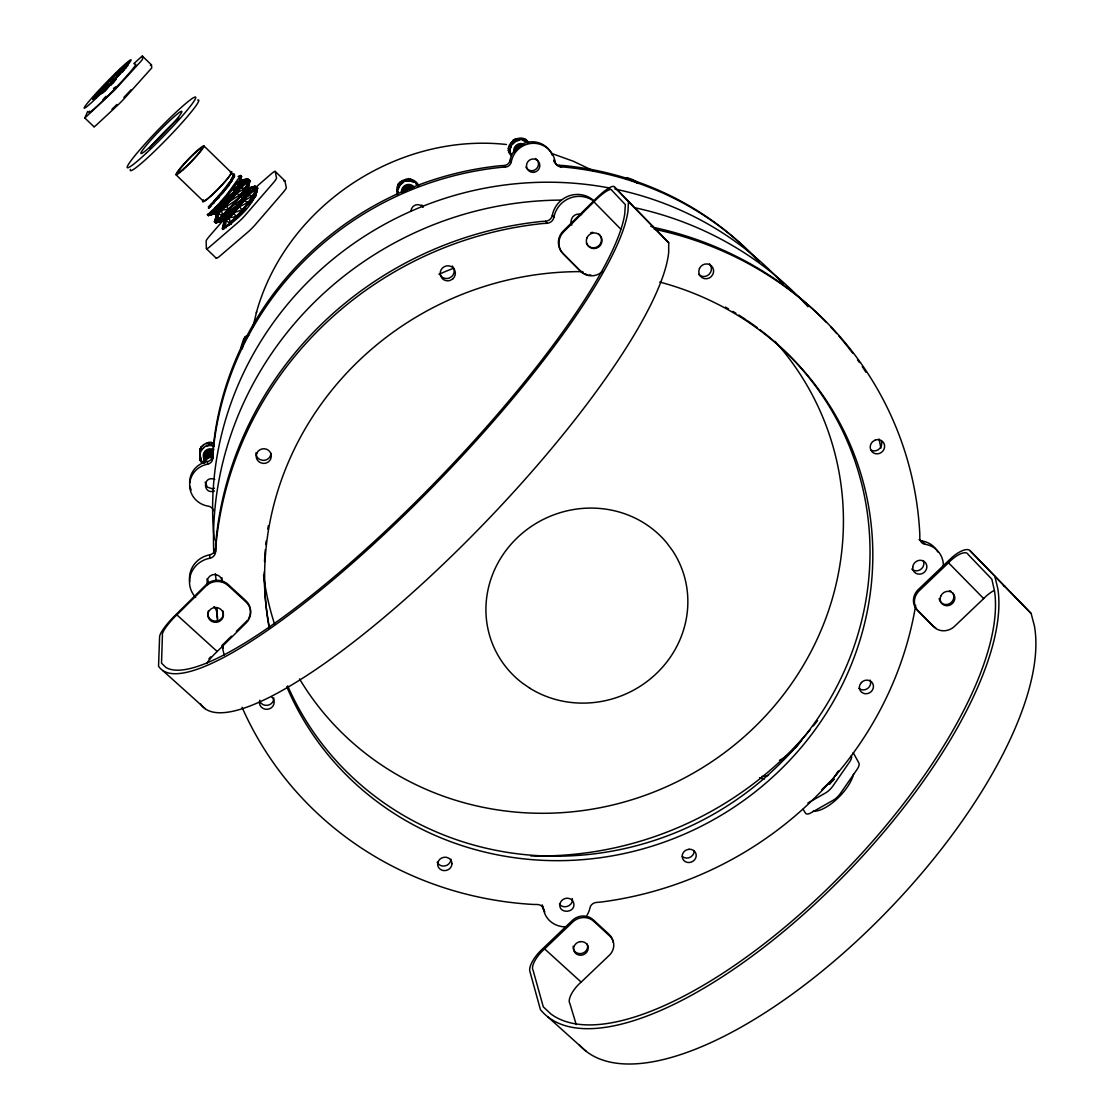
<?xml version="1.0" encoding="UTF-8"?>
<svg xmlns="http://www.w3.org/2000/svg" width="1120" height="1120" viewBox="0 0 1120 1120"><rect width="100%" height="100%" fill="white"/><g stroke="black" fill="none" stroke-linecap="round" stroke-linejoin="round"><path stroke-width="1.5" d="M418.614 185.528C412.692 173.012 392 180.544 397.964 194.012M398.02 193.004C395.416 180.81 412.832 175.994 418.824 186.06L418.096 184.632M583.24 273.042A15.806 15.414 -42.7 0 1 580.048 270.592L562.814 253.26A15.848 15.484 -43.5 0 1 563.164 231.112L596.344 198.268A21.042 4.34 -44.8 0 1 614.194 186.676L668.71 242.76L668.682 252.322A331.66 75.74 -46.2 0 1 448.742 558.922A331.66 75.74 -46.2 0 1 200.494 703.864M221.928 577.71L221.9 578.956A7.462 7.112 -3 0 1 221.172 581.322M222.054 581.56L222.054 581.21A7.49 7.14 -3.1 0 0 215.404 574.616C210.14 573.734 205.184 579.726 207.718 584.626M213.514 510.734A6.314 6.048 -0.9 0 0 208.376 506.17A22.176 21.322 -0.4 0 1 189.658 485.478A22.176 21.322 -0.4 0 1 207.634 464.17A6.37 6.132 0.9 0 0 212.758 458.346L212.8 452.088A314.09 302.386 -24.7 0 1 500.346 165.718L504.112 165.508A6.384 6.3 -52.7 0 0 510.09 160.258A22.372 22.008 -52.6 0 1 552.314 155.204M212.758 458.346L212.884 454.734A315.238 303.408 -24.7 0 1 501.522 167.3L505.302 167.104A6.412 6.314 -52.4 0 0 511.294 161.84A22.456 22.092 -52.4 0 1 555.086 161.714A6.426 6.3 -53.8 0 0 560.952 166.936L564.69 167.118A315.238 303.408 -24.7 0 1 759.178 261.716M195.65 597.45A25.074 23.884 -3.1 0 1 190.848 574A25.074 23.884 -3.1 0 1 209.818 558.236A7.196 6.874 -2 0 0 215.614 551.698L215.642 544.264A354.284 337.442 -24.7 0 1 541.282 221.48L545.552 221.242A7.224 7.084 -45.3 0 0 552.328 215.306A25.312 24.752 -46.3 0 1 593.348 200.242M215.614 551.698L215.754 547.638A355.754 338.702 -24.7 0 1 542.794 223.524L547.064 223.286A7.252 7.112 -45.1 0 0 553.868 217.336A25.424 24.864 -46.2 0 1 593.95 201.292M614.194 186.676L628.446 201.572L628.012 210.798A333.494 69.79 -46.1 0 1 403.494 515.956A333.494 69.79 -46.1 0 1 158.55 666.162L159.6 636.72A20.664 4.144 -47.3 0 1 174.048 616.49L205.982 584.892A15.638 14.882 -3.5 0 1 228.102 584.43L245.84 600.712A15.596 14.812 -4.8 0 1 248.556 618.548M397.642 195.384L397.25 189.994M199.836 451.878L199.99 450.59M199.864 454.468C200.592 448.798 208.796 441.434 214.144 446.222L210.14 445.438L206.164 446.334M231.196 223.72L230.104 222.824L229.096 216.244L223.384 216.328L218.554 213.71L217.812 219.786L214.466 221.802C218.75 206.724 238.91 198.184 242.634 181.454L247.52 178.892L249.032 179.76C243.068 195.706 229.432 207.718 217.812 219.786L218.764 220.71L225.008 219.296L226.114 220.36L225.484 227.192L222.684 229.376L223.706 222.88L234.304 212.66L243.782 201.082L249.718 191.506L250.264 188.874L255.108 186.284L257.6 188.104C253.778 206.08 236.852 220.052 222.432 229.278M126.812 66.724L128.534 62.874L115.192 78.694L92.624 99.596L117.096 77.112L120.54 69.02L127.974 62.692L127.568 66.094M247.52 178.892L241.36 180.67L242.634 181.454C235.466 192.822 223.076 205.436 215.656 214.06C228.732 208.236 235.172 186.914 249.032 179.76L242.634 181.454L239.904 180.292L247.52 178.892L249.998 180.684C245.742 198.1 228.228 204.232 215.306 213.696L208.334 215.53C222.208 211.904 229.152 196.7 237.874 186.424L238.546 181.65L241.542 176.442L240.59 175.518L238.098 176.428M93.492 97.832L120.54 69.02M216.93 215.278L214.466 221.802L215.992 222.922C231.504 217.168 244.034 199.234 249.2 183.89L245.252 188.174L236.11 193.634L216.636 211.862L208.334 215.53L207.368 214.606C225.582 209.02 234.794 190.4 249.998 180.684L247.814 189.658L246.218 189.112L245.644 194.502L246.75 195.58L252.924 195.636L255.29 197.022M398.02 191.646L397.516 194.936L396.844 193.48M528.556 142.968C521.906 130.284 500.78 145.138 511.224 155.666M511.112 146.692L509.152 150.626L511.028 154.728C506.954 144.242 518.406 135.842 527.492 141.12M253.372 200.088L253.876 196.56L256.83 191.338L255.556 196.616M223.706 222.88L222.866 229.544M216.076 215.516L215.04 221.998L215.992 222.922L224.308 219.268L243.782 201.082L252.924 195.636L256.83 191.338M216.636 211.862L211.078 213.304L210.126 212.38C220.164 201.698 237.174 196.294 240.604 180.53L241.836 181.454C236.418 197.148 220.22 205.562 207.368 214.606M203.98 457.534C203.672 453.012 208.67 449.834 212.744 451.486M204.05 458.388C203.742 453.866 208.74 450.674 212.814 452.326M204.106 459.242C203.798 454.706 208.81 451.528 212.884 453.166M204.232 460.516L205.982 455.364L210.49 453.558L212.954 454.02M204.302 461.37L204.75 458.598L208.166 455.294M204.358 462.238L204.806 459.452M204.358 462.672C204.33 458.304 209.258 455.434 213.178 457.016M205.072 459.018L205.45 457.03M205.128 459.872L206.668 456.232M205.198 460.726L205.576 458.738M223.958 228.942L222.684 229.376L224.098 222.936L223.65 221.466L221.802 221.032L222.6 221.032C233.142 214.466 243.88 200.844 248.766 188.482L248.36 187.81C243.782 201.054 232.68 211.288 222.964 221.088L215.418 222.726L222.18 221.102L225.008 219.296L239.19 206.934L248.164 202.286L253.876 196.56L243.208 210.532L230.258 224.504M247.814 189.658L249.2 183.89M402.346 191.842C402.248 186.214 410.004 183.274 413.56 187.712M402.472 192.15L404.348 187.586L408.968 185.78M402.668 192.668C402.346 188.104 407.442 184.786 411.558 186.564M403.354 191.968L403.788 189.896M226.086 227.78L225.484 227.192C237.132 215.18 250.81 203.168 256.648 187.18L250.264 188.874L248.192 188.09L255.108 186.284L257.6 188.104C242.494 197.876 233.254 216.482 215.04 221.998L216.412 214.76C222.614 205.632 237.51 194.194 241.15 181.062L240.198 180.138L241.542 176.442L237.874 186.424C227.906 190.568 222.516 200.956 214.718 207.956L215.684 208.88L220.178 208.278M514.654 150.934C514.71 146.51 519.582 143.318 523.656 145.04M514.836 151.228L516.768 146.608L521.36 144.76M450.912 859.166L450.366 861.742A7.182 6.65 -15.6 0 1 437.164 862.176M107.73 86.912L107.912 86.03L108.374 86.688L102.788 92.988M256.34 312.928L256.648 311.626C286.566 205.8 397.46 132.44 506.478 144.508M252.868 327.236L256.648 311.626M270.998 453.32L270.312 456.092A7.546 7.294 -3.1 0 1 263.172 460.362L260.316 459.718A7.546 7.294 -3.1 0 1 255.92 452.83M240.212 182.952L240.604 180.53L241.15 181.062L237.874 186.424M255.682 195.874L257.6 188.104L256.13 190.862M248.514 335.37C243.446 335.72 242.298 342.482 242.242 346.542M246.498 335.762L246.68 337.68C243.614 340.074 242.34 344.918 242.438 348.768M122.822 71.652L125.09 64.904M397.628 187.18L397.978 185.878M398.398 188.832L400.134 185.108L403.284 182.448M126.658 66.682L127.974 62.692M222.264 228.522L224.616 222.418M96.908 93.59L95.97 96.068L95.312 95.438M241.458 348.754L242.536 342.552M203.742 447.748L199.808 451.01C199.612 445.256 209.202 440.02 214.06 443.66L212.87 443.044M242.732 344.764L241.444 347.732L241.29 345.786M509.404 146.454L509.922 145.208M98.448 95.088L102.508 87.332M247.8 184.842L249.998 180.684M230.762 180.222L234.066 174.174C230.132 187.67 216.16 198.114 208.782 208.152L228.424 186.172L234.43 176.638L234.458 174.566C228.284 186.34 215.474 198.422 208.74 207.368L208.432 208.138M102.088 92.904C107.072 82.166 115.122 72.632 126.224 68.012M214.97 213.668L218.456 212.954L222.11 210.14L228.256 209.286L241.864 199.22L248.262 191.044L248.962 188.076L255.108 186.284L253.274 187.88M222.474 228.144L223.622 226.1M124.068 68.712L127.064 63.406M127.484 64.568L126.644 65.772M108.836 86.324L116.424 73.024M225.19 203.588L220.542 201.824L234.192 191.772L240.618 183.61L241.36 180.67M243.586 339.976L244.244 338.828M243.782 342.174L244.44 341.026M240.59 175.518L226.842 194.684L229.586 197.638M835.94 775.054L838.53 771.428M120.232 71.232L122.724 67.06M832.986 780.696L833.868 779.338L833.238 778.568L838.236 771.134M403.214 190.288L406.728 186.83M403.312 190.54L406.826 187.082L411.796 187.138M403.396 190.806L406.966 187.404L411.936 187.446L406.924 187.348M403.438 190.862L404.852 188.79M403.634 191.38L407.064 187.656L412.146 187.964L407.162 187.922L403.676 191.436M403.774 191.702L407.302 188.23L412.286 188.286M403.914 192.01L407.442 188.552L412.426 188.594M404.012 192.276L407.54 188.804L410.032 188.328M403.928 190.204L406.91 187.278M404.25 191.044L407.246 188.104M238.952 216.342L230.104 222.824L226.212 221.116L224.056 222.152L223.286 221.424C236.446 215.768 242.83 194.348 256.648 187.18L256.06 187.208M515.522 148.988L519.064 145.516L521.542 145.04M515.69 149.282L517.104 147.126L521.71 145.264M515.858 149.506L519.33 146.3M516.04 149.8L519.568 146.258L517.468 147.714M516.488 149.478L517.706 147.7M204.372 454.37L207.844 451.066M204.428 455.21L207.9 451.906L212.814 451.892M205.912 454.09L204.554 456.05L205.842 454.104L210.42 452.284M204.554 456.904L208.04 453.6M204.61 457.758L206.038 455.784M204.68 458.178L208.11 454.874L213.024 454.874M204.75 458.598L206.108 456.638M204.75 459.032L208.166 455.728L213.108 455.714M204.736 459.466L208.236 456.148L213.178 456.134M204.806 459.9L208.236 456.582L212.744 456.358M205.702 460.012L208.628 457.212M240.17 182.224L238.546 181.65L221.508 202.748L208.334 215.53M123.088 70.966L125.748 67.312M829.416 783.832L833.238 778.568L821.898 789.656M123.046 69.972L119.868 74.046M123.158 70.462L126.182 66.304M511.364 142.73L514.416 139.958M512.568 144.214L515.62 141.428L519.526 140.182M122.206 72.184L125.734 67.242M124.166 68.67L117.628 76.412M87.668 111.468L84.84 117.978L94.01 126.784M116.396 77.714L119.14 74.312M214.466 221.802L215.992 222.922L218.764 220.71L241.444 195.762L245.546 193.872L248.766 188.482L247.506 187.698M833.868 779.338L829.626 784.028M829.556 783.958L833.658 778.974M106.596 87.318L108.374 86.688L115.948 77.756M227.822 185.878L223.356 191.618L222.768 191.058L232.12 180.838M110.838 84.896L115.794 79.114L114.94 78.82M113.092 82.866L115.794 79.114L103.964 91.798M222.992 220.598L209.594 236.012A10.696 1.302 -46 0 0 206.136 241.038L206.374 248.682A10.864 1.33 -46 0 0 210.238 246.386L238.35 222.152A10.962 1.358 -45.9 0 0 245.798 214.62L272.958 183.246A10.892 1.344 -45.8 0 0 276.542 178.052L275.226 171.402A10.724 1.302 -45.8 0 0 271.222 173.908L255.43 187.628M102.788 99.918L105.98 96.278M105.182 90.748L115.472 78.848L108.374 86.688M227.192 185.388L234.43 176.638L232.96 176.162L233.506 173.628L230.888 174.146M246.218 189.112C238.966 197.064 228.494 200.452 221.424 208.824L222.418 215.39L237.272 205.086L248.948 191.45L250.264 188.874L248.962 188.076M131.264 89.614L123.83 97.482M110.908 84.98L116.046 79.408M216.062 214.732L217.812 219.786C230.3 212.38 244.482 203.126 249.466 188.874L248.192 188.09M249.144 190.008L251.398 187.754L248.682 188.454M399.364 183.47L402.5 180.824M116.886 104.496L111.944 109.256M238.546 181.65L232.792 187.362L234.192 191.772M223.818 192.038L213.724 201.39L214.41 202.706L208.334 206.682M206.556 663.572A18.172 3.976 -47.4 0 1 217.182 651.49L246.204 622.874A15.61 14.84 -4.8 0 0 245.91 601.902L228.158 585.592A15.666 14.896 -3.5 0 0 205.996 586.054L176.876 614.866A18.27 3.668 -47.3 0 0 162.428 635.124L161.518 663.166L165.83 667.366A329.378 68.894 -46.1 0 0 413.224 504.406A329.378 68.894 -46.1 0 0 624.736 213.864L625.352 204.638L611.786 190.26A18.606 3.836 -44.8 0 0 593.95 201.852L563.696 231.784A15.862 15.498 -43.5 0 0 563.346 253.974L580.594 271.334A15.834 15.428 -42.6 0 0 602.7 271.166M222.88 644.602L231.448 636.146M236.334 631.316L246.134 621.67A15.596 14.812 -4.8 0 0 247.45 620.186M576.226 1024.604L569.856 1003.436A17.304 6.65 -48.7 0 1 581.154 982.1L609.294 955.304A14.784 13.524 -20.5 0 0 609.714 935.984L593.628 921.214A14.812 13.58 -20.1 0 0 572.852 921.942L544.628 948.92A17.388 6.398 -48.6 0 0 533.05 970.158L543.284 1006.838L550.9 1013.978A312.914 119.784 -46.3 0 0 822.066 893.928A312.914 119.784 -46.3 0 0 994.588 591.332L991.858 579.222L968.1 554.442A17.696 6.678 -43.8 0 0 948.5 562.772L919.24 590.744A15.106 14 -37.1 0 0 918.204 611.128L933.814 626.836A15.078 13.944 -37 0 0 954.52 626.36L983.682 598.584A17.598 6.944 -43.7 0 1 993.818 590.674M133.798 63.686L142.282 56L151.438 64.848L151.76 67.914L125.258 97.524A10.794 0.728 -45.9 0 1 117.6 105.308L97.328 124.152A11.172 0.742 -46 0 1 93.982 126.63M218.078 196.602L223.356 191.618M246.176 208.712L235.942 216.72L229.782 217.56L226.114 220.36L222.6 221.032L234.304 212.66L242.242 209.608L249.116 203.224L251.916 201.908M218.932 197.764L210.336 204.862M202.65 445.984L203.686 445.172M207.788 215.362L214.536 213.71L221.424 208.824M248.668 189.56L251.398 187.754M405.09 189.364L407.204 187.978M405.524 190.456L407.68 189.126M405.664 190.778L407.778 189.392M405.692 189.854L407.484 188.678M205.968 455.798L210.56 453.978L213.024 454.44M231.406 223.538L225.484 227.192L223.692 222.096M113.456 88.368L116.284 86.66M246.19 336.896L248.584 335.51M807.842 803.04L825.468 793.002A10.43 4.186 -45.9 0 0 832.818 786.114L849.464 762.174A9.94 3.976 -45.7 0 0 851.382 755.65M208.74 207.368L210.868 206.29M216.412 214.76L218.554 213.71M206.108 443.772L207.34 443.268M84.84 117.978L114.786 89.922L141.61 60.536L142.632 58.996L142.408 56.042M405.93 181.342L410.032 180.978L413.896 182.364M625.072 177.926C629.622 177.618 634.676 180.334 637.966 183.428M626.472 179.326L628.516 179.046L637.252 182.7M405.132 179.732L406.434 179.382M518.896 145.292L521.374 144.816M519.4 146.034L521.892 145.558M207.774 451.08L210.28 450.59M207.97 453.614L210.49 453.124M208.11 455.308L210.63 454.818M406.686 186.774L411.698 186.872M407.442 188.552L409.934 188.076M407.638 189.07L410.13 188.594M208.152 451.71L210.224 451.318M208.292 452.97L212.464 452.97M208.348 454.244L212.534 454.244M208.418 455.098L210.504 454.692M208.558 456.358L213.178 456.568M248.248 182.966L240.618 183.61M255.878 190.4L248.262 191.044M516.978 138.894L518.308 138.712M245.252 188.174L239.092 188.132M254.884 194.712L255.976 194.88M626.08 178.5L630.084 178.836M99.442 94.206L100.842 94.234M255.962 194.432L254.688 194.404L255.458 194.88M554.988 163.03A6.398 6.286 -54.1 0 0 559.552 165.354L563.276 165.522A314.09 302.386 -24.7 0 1 755.93 258.58M521.15 138.712L522.48 138.88M522.382 140.182L528.444 143.108M237.566 217.77L235.942 216.72L232.876 211.022M229.222 210.21L232.386 210.798M212.674 450.212C207.648 448.056 202.076 453.53 204.456 458.57M212.674 450.646C207.13 448.336 201.936 454.636 204.512 459.858M210.21 450.604L212.744 451.052M210.35 452.298L212.884 452.746M210.42 453.138L212.954 453.586M210.56 454.832L213.094 455.294M408.73 185.22L413.308 187.138M408.926 185.724L411.46 186.312M409.122 187.138L411.236 187.586M409.598 188.286L411.712 188.734M630.42 180.096L631.694 180.432M236.11 193.634L240.478 194.824M248.164 202.286L243.18 200.788M551.698 153.468L573.272 161.224L593.88 171.052M858.774 688.31L861.056 689.612A7.168 6.636 -33.1 0 0 870.156 680.092M411.908 180.082L413.07 180.74M632.632 179.9L633.766 180.572M634.27 181.51L635.404 182.168M217.35 211.89L218.456 212.954M199.78 448.756L199.976 460.32L202.818 463.106M242.242 209.608L238.728 206.514M162.792 670.572L205.114 708.624M548.044 1017.072L586.222 1051.386M176.876 614.866L217.182 651.49M544.628 948.92L581.154 982.1M206.472 248.808L216.314 258.258M99.036 91.126L100.128 92.176M175.994 174.762L203.28 201.11M117.096 77.112L115.038 74.368M109.34 80.15L111.3 82.054M103.908 85.82L105.42 87.29M243.824 180.39L244.776 181.3M203.896 145.894L231.084 172.34M275.226 171.402L284.858 180.838L286.328 187.628A10.878 1.386 -45.8 0 1 282.786 192.836L255.71 224.224A10.948 1.414 -45.9 0 1 248.276 231.756L220.108 255.864A10.85 1.386 -46 0 1 216.23 258.132M627.102 177.646L628.516 179.046M415.324 182.462L417.662 185.808M416.164 184.086L417.116 185.038M209.09 583.156L207.032 578.718M593.95 201.852L620.69 229.068M948.5 562.772L983.682 598.584M935.732 627.872A15.05 13.93 -37 0 1 932.82 625.66L917.238 609.98A15.092 13.986 -37.1 0 1 918.26 589.61L950.362 558.936A20.006 7.546 -43.8 0 1 969.948 550.592L1031.128 613.466L1034.404 625.912A315.154 126.14 -46.3 0 1 855.218 942.494A315.154 126.14 -46.3 0 1 579.334 1044.89M628.474 201.614L668.738 242.802M969.948 550.592L1031.128 613.466M635.81 181.286L637.014 182.91M919.072 539.7A6.902 6.426 -39.1 0 0 922.054 541.002L925.05 544.264A24.248 22.554 -37.9 0 1 943.348 566.748M243.208 210.532L243.88 211.302M235.522 203.084L237.272 205.086M225.764 204.05L228.256 209.286M559.552 165.354L560.952 166.936M555.086 161.714L553.714 160.146A6.398 6.286 -54.1 0 0 554.414 162.148M524.636 138.796L525.714 140.07M200.368 458.948L201.04 462.028M202.944 463.022L199.948 458.038L199.976 460.32M514.976 138.81L516.04 140.098M513.184 139.86L514.234 141.134M508.27 148.26L509.292 149.576M508.242 150.346L509.278 151.662M510.09 160.258L511.294 161.84M552.328 215.306L553.868 217.336M527.198 141.638L527.996 142.702L526.4 139.832M994.854 576.366L997.794 588.546A316.806 121.352 -46.3 0 1 813.4 905.45A316.806 121.352 -46.3 0 1 540.442 1009.652L529.83 971.194A19.67 7.224 -48.6 0 1 541.408 949.97L572.348 920.402A14.798 13.566 -20.1 0 1 593.096 919.66L609.154 934.416A14.756 13.51 -20.5 0 1 613.144 942.144M504.112 165.508L505.302 167.104M545.552 221.242L547.064 223.286M559.412 903.966C562.982 909.496 572.81 906.178 572.376 899.64A7.07 6.51 -19.8 0 0 572.222 898.506M803.068 809.256L805.546 813.19A10.15 4.088 -46.2 0 0 811.006 812.826L833.056 800.338A10.416 4.214 -45.9 0 0 840.406 793.464L856.996 769.524A9.926 4.004 -45.7 0 0 858.9 762.986L853.188 752.64M439.558 273.63L441.07 276.122A7.574 7.462 -26.7 0 0 449.19 278.082L451.724 276.556A7.574 7.462 -26.7 0 0 452.312 265.986M410.41 178.78L411.124 180.194M408.352 178.514L409.066 179.928M399.378 182.252L400.064 183.666M398.118 183.89L398.79 185.318M200.088 455.868L201.18 458.318M509.348 151.97L509.838 153.202M542.192 904.82L543.606 909.482A23.758 21.854 -19.8 0 0 566.496 926.856M879.018 438.998L880.894 448.084M199.92 457.198L200.116 458.472M241.444 195.762L241.864 199.22M249.116 203.224L249.354 205.156M244.874 337.008L245.042 338.926M216.706 610.54L216.524 607.866L216.902 615.51A355.754 338.702 -24.7 0 0 217.546 620.536M205.156 482.202L207.354 487.144L212.212 488.74A6.608 6.356 -0.3 0 0 214.438 488.208M211.092 442.218L211.162 444.458M209.034 442.246L209.09 444.486M212.688 455.7A6.342 6.118 1 0 1 207.578 461.496L207.634 464.17M215.516 548.296A7.168 6.846 -1.9 0 1 209.734 554.82L209.818 558.236M200.774 447.02L200.816 449.274M587.23 944.048A7.392 6.762 -19.9 0 1 583.002 953.064L581.14 953.582A7.392 6.762 -19.9 0 1 573.174 946.134M1003.338 585.69A19.908 7.84 -43.7 0 1 1005.242 586.684M952.49 592.802A7.546 6.986 -37.6 0 1 953.708 598.08L953.148 599.9A7.546 6.986 -37.6 0 1 939.176 598.542M949.578 590.632A7.546 6.986 -37.6 0 1 951.188 591.514M222.782 610.806A7.812 7.42 -3.8 0 1 218.61 620.536L216.636 621.054A7.812 7.42 -3.8 0 1 208.348 610.974M208.88 658.868A20.552 4.494 -47.4 0 1 210.644 656.88M650.846 226.422A20.93 4.704 -44.7 0 1 653.226 226.604M591.01 275.072A15.806 15.414 -42.7 0 1 588.966 274.946M586.978 274.568A15.806 15.414 -42.7 0 1 585.06 273.924M598.416 233.758A7.924 7.728 -44.8 0 1 601.356 240.926L600.81 242.914A7.924 7.728 -44.8 0 1 586.362 243.166M590.66 232.862A7.924 7.728 -44.8 0 1 592.648 232.302M775.152 341.474A293.258 280.336 -24.7 0 1 718.76 756.896A293.258 280.336 -24.7 0 1 299.502 678.888M274.596 624.176A293.258 280.336 -24.7 0 1 263.564 575.148M438.956 274.302A293.258 280.336 -24.7 0 1 453.446 268.296M817.586 720.594A340.242 325.29 -24.7 0 1 813.372 725.886M810.138 729.792A340.242 325.29 -24.7 0 1 530.698 855.876M216.188 580.496A340.242 325.29 -24.7 0 1 215.376 573.734M213.794 553.266A340.242 325.29 -24.7 0 1 561.148 200.102M635.348 207.858A340.242 325.29 -24.7 0 1 807.968 306.726M214.228 539.868A327.264 313.964 -24.7 0 1 609.924 188.076M614.95 189.07A327.264 313.964 -24.7 0 1 783.426 284.186M535.542 158.452A6.706 6.608 -52.6 0 1 532.616 170.674L531.468 170.73A6.706 6.608 -52.6 0 1 525.924 167.132M421.778 205.03A6.692 6.636 -27.8 0 1 423.108 207.256M191.142 490.014A22.106 21.252 -0.3 0 1 190.064 486.444M189.658 482.762A22.106 21.252 -0.3 0 1 207.578 461.496M214.522 490.98A6.636 6.37 -0.4 0 1 212.296 491.498C203.028 492.618 203.378 477.302 212.576 478.814A6.636 6.37 -0.4 0 1 214.788 479.43M410.97 210.994A6.72 6.664 -27.7 0 1 422.646 206.78M571.816 225.05A7.63 7.462 -46.2 0 1 571.088 222.558L571.046 221.242A7.63 7.462 -46.2 0 1 581.616 214.592M760.074 329.84A305.368 290.794 -24.7 0 1 747.544 791.826A305.368 290.794 -24.7 0 1 287.7 685.888M269.556 627.998A305.368 290.794 -24.7 0 1 264.278 572.054M264.53 561.75A305.368 290.794 -24.7 0 1 265.286 549.71M265.776 544.572A305.368 290.794 -24.7 0 1 266.14 541.128M267.778 529.116A305.368 290.794 -24.7 0 1 268.338 525.7M725.382 307.104A305.368 290.794 -24.7 0 1 728.406 308.812M732.914 311.444A305.368 290.794 -24.7 0 1 735.882 313.236M738.822 315.07A305.368 290.794 -24.7 0 1 746.06 319.788M747.488 320.754A305.368 290.794 -24.7 0 1 757.33 327.768M709.408 263.858A7.532 7.266 -46.3 0 1 710.766 271.922L709.1 274.33A7.532 7.266 -46.3 0 1 698.642 274.414M654.22 229.18A355.754 338.702 -24.7 0 1 919.8 534.198L919.8 538.146A6.93 6.454 -39.1 0 0 925.05 544.264M915.67 605.304A355.754 338.702 -24.7 0 1 600.32 902.132L596.33 902.454A6.762 6.202 -20.7 0 0 589.96 907.858A23.758 21.854 -19.8 0 1 587.034 915.138M242.06 707.308A355.754 338.702 -24.7 0 0 533.372 904.456L537.362 904.498A6.804 6.258 -18.7 0 1 543.606 909.482M224.224 655.2A355.754 338.702 -24.7 0 1 221.942 645.4M922.054 541.002A24.15 22.47 -38 0 1 937.762 551.922M223.3 648.172A354.284 337.442 -24.7 0 1 222.544 644.91M217.672 618.534A354.284 337.442 -24.7 0 1 216.804 611.87M652.246 227.122A354.284 337.442 -24.7 0 1 826.448 322.42M831.082 327.306A354.284 337.442 -24.7 0 1 836.71 333.55M838.922 336.084A354.284 337.442 -24.7 0 1 852.586 353.038M857.514 359.786A354.284 337.442 -24.7 0 1 859.446 362.53M862.274 366.66A354.284 337.442 -24.7 0 1 865.942 372.232M189.714 581.476A24.962 23.786 -3 0 1 209.734 554.82M213.906 606.606A7.126 6.762 -3.4 0 1 216.622 611.492M544.866 911.89A23.66 21.784 -19.8 0 1 542.444 906.066M259.798 700.196A7.406 6.972 -7.6 0 0 265.79 709.296A7.406 6.972 -7.6 0 0 274.176 701.834L273.448 699.202A7.406 6.972 -7.6 0 0 271.698 697.06M694.204 850.906A7.084 6.524 -24.4 0 1 682.374 856.52M273.84 697.886A7.378 6.958 -7.5 0 1 259.854 701.554M881.44 441.336A7.35 6.916 -41.3 0 1 871.234 450.31M659.722 282.03A306.642 291.886 -24.7 0 1 792.19 757.652A306.642 291.886 -24.7 0 1 286.762 686.7M269.248 628.348A306.642 291.886 -24.7 0 1 582.834 271.642M923.258 560.602A7.238 6.734 -38 0 1 911.778 569.072M204.624 462.644A5.894 5.67 0.5 0 1 206.276 458.612L207.48 457.688A5.894 5.67 0.5 0 1 213.374 457.59M204.96 462.896A5.558 5.362 0.5 0 1 213.22 458.122M204.218 459.2A7.126 6.874 0.8 0 1 213.78 449.666M204.19 457.772A6.398 6.16 0.7 0 1 213.444 450.688M513.912 152.558A7.21 7.112 -54.9 0 1 522.76 143.752M514.612 150.934A6.468 6.37 -54.8 0 1 524.286 145.334M401.506 192.528A7.196 7.14 -28.7 0 1 414.33 187.18M402.36 192.682A6.454 6.412 -28.7 0 1 413.868 187.894M853.524 774.2A30.45 12.264 -45.9 0 1 836.598 799.33A30.45 12.264 -45.9 0 1 813.26 811.076M802.368 739.046A26.824 10.22 -45.9 0 1 794.962 748.412M793.73 749.672A26.824 10.22 -45.9 0 1 779.492 760.312M768.53 775.334A45.024 17.164 -45.9 0 1 761.866 776.44M764.456 778.932A45.01 17.206 -45.9 0 1 759.556 777.644M149.408 148.218A29.218 2.506 -45.9 0 1 178.99 118.034M197.596 100.128A49.056 4.214 -45.9 0 1 167.356 138.46A49.056 4.214 -45.9 0 1 130.41 169.428M150.36 65.422A10.808 0.714 -45.9 0 1 151.438 64.848M135.016 64.4A33.614 2.086 -45.9 0 1 112.42 91.266A33.614 2.086 -45.9 0 1 89.446 111.132M231.056 171.696A20.944 2.324 -45.9 0 1 219.394 187.796A20.944 2.324 -45.9 0 1 202.538 201.39M230.328 172.41A20.006 2.212 -45.9 0 1 218.162 188.916A20.006 2.212 -45.9 0 1 203.518 199.808M283.85 181.034A10.71 1.344 -45.8 0 1 284.858 180.838M912.73 567.042L912.716 568.26A7.28 6.762 -37.9 0 0 919.912 574.168A7.28 6.762 -37.9 0 0 926.87 567.028A7.28 6.762 -37.9 0 0 920.486 560.28L919.254 560.35A7.28 6.762 -37.9 0 0 912.73 567.042M559.902 904.26C558.502 913.724 574.574 913.388 573.902 904.274A7.098 6.538 -19.8 0 0 567.868 898.254L566.636 898.254A7.098 6.538 -19.8 0 0 559.902 904.26M451.976 863.688L451.416 866.264A7.21 6.678 -15.6 0 1 442.022 870.212A7.21 6.678 -15.6 0 1 438.186 861.56L439.754 859.334A7.21 6.678 -15.6 0 1 451.976 863.688M699.426 268.576L698.782 271.418A7.56 7.294 -46.2 0 0 711.284 276.584L712.964 274.162A7.56 7.294 -46.2 0 0 709.24 264.474A7.56 7.294 -46.2 0 0 699.426 268.576M256.872 453.054L256.186 455.84A7.574 7.322 -3.2 0 0 260.61 462.742L263.48 463.4A7.574 7.322 -3.2 0 0 270.648 459.102L271.334 456.33A7.574 7.322 -3.2 0 0 256.872 453.054M586.95 237.86L586.404 239.848A7.938 7.742 -44.7 0 0 601.384 243.614L601.93 241.626A7.938 7.742 -44.7 0 0 586.95 237.86M940.828 595.98L940.254 597.814A7.546 6.986 -37.6 0 0 954.156 601.048L954.73 599.214A7.546 6.986 -37.6 0 0 940.828 595.98M861.42 682.5L859.908 684.824A7.196 6.65 -33.1 0 0 861.476 692.118L863.758 693.434A7.196 6.65 -33.1 0 0 872.522 689.906A7.196 6.65 -33.1 0 0 870.674 681.24A7.196 6.65 -33.1 0 0 861.42 682.5M452.844 278.838L450.296 280.364A7.616 7.49 -26.7 0 1 442.134 278.404L440.622 275.898A7.616 7.49 -26.7 0 1 444.346 266.644A7.616 7.49 -26.7 0 1 454.034 268.982A7.616 7.49 -26.7 0 1 452.844 278.838M875.294 440.048L872.83 441.518A7.378 6.944 -41.2 0 0 870.534 449.232L871.864 451.598A7.378 6.944 -41.2 0 0 881.23 452.536A7.378 6.944 -41.2 0 0 883.96 443.366A7.378 6.944 -41.2 0 0 875.294 440.048M580.16 941.654L578.298 942.158A7.392 6.776 -19.9 0 0 581.658 955.164L583.52 954.66A7.392 6.776 -19.9 0 0 580.16 941.654M689.038 849.268L686.364 849.982A7.112 6.552 -24.4 0 0 682.164 856.45L682.766 858.956A7.112 6.552 -24.4 0 0 691.152 862.148A7.112 6.552 -24.4 0 0 696.136 854.476A7.112 6.552 -24.4 0 0 689.038 849.268M214.55 607.572L212.59 608.09A7.812 7.42 -3.8 0 0 216.678 622.258L218.638 621.74A7.812 7.42 -3.8 0 0 214.55 607.572M533.918 172.284L532.756 172.34A6.734 6.622 -52.4 0 1 526.54 166.516L526.512 165.34A6.734 6.622 -52.4 0 1 533.19 158.956A6.734 6.622 -52.4 0 1 539.826 165.172A6.734 6.622 -52.4 0 1 533.918 172.284M530.026 688.352L522.158 682.92A101.878 96.572 -24.7 0 1 516.81 538.202A101.878 96.572 -24.7 0 1 666.694 542.78L672.378 550.41A101.878 96.572 -24.7 0 1 656.936 673.022A101.878 96.572 -24.7 0 1 530.026 688.352M146.314 153.132A49.07 4.144 -45.9 0 0 195.678 97.216A49.07 4.144 -45.9 0 0 142.436 146.818A49.07 4.144 -45.9 0 0 146.314 153.132M152.334 144.788A29.232 2.464 -45.9 0 0 181.818 111.412A29.232 2.464 -45.9 0 0 150.164 140.868A29.232 2.464 -45.9 0 0 152.334 144.788M96.236 98.168A33.642 2.016 -45.9 0 0 131.082 59.878A33.642 2.016 -45.9 0 0 95.606 93.8A33.642 2.016 -45.9 0 0 96.236 98.168M184.086 168.35A16.968 1.666 -45.9 0 0 201.824 148.316A16.968 1.666 -45.9 0 0 183.974 164.346A16.968 1.666 -45.9 0 0 184.086 168.35M183.022 169.806A20.076 1.974 -45.9 0 0 203.994 146.104A20.076 1.974 -45.9 0 0 182.868 165.088A20.076 1.974 -45.9 0 0 183.022 169.806"/></g></svg>
